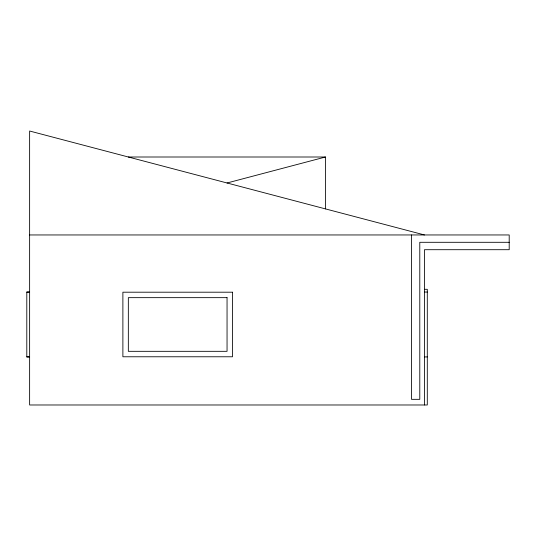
<?xml version="1.0" encoding="UTF-8"?>
<svg xmlns="http://www.w3.org/2000/svg" width="536" height="536" viewBox="0 0 536 536"><rect width="100%" height="100%" fill="white"/><g stroke="black" fill="none" stroke-linecap="round" stroke-linejoin="round"><path stroke-width="0.8" d="M227.05 182.984L325.473 157.001L325.473 208.899M128.339 157.001L325.473 157.001M29.627 234.956L509.2 234.956L509.2 249.702L424.472 249.702L424.472 404.982M509.2 242.299L419.788 242.299L419.788 399.333L411.507 399.333L411.507 234.956M424.472 289.306L427.293 289.306L427.293 404.982L29.627 404.982L29.627 131.019L424.472 234.956M29.627 291.973L26.8 291.973L26.8 357.003L29.627 357.003M424.472 292.046L427.293 292.046M26.8 292.154L29.627 292.154M26.8 356.822L29.627 356.822M424.472 356.929L427.293 356.929M232.503 292.2L122.885 292.2L122.885 356.775L232.503 356.775L232.503 292.2M227.05 297.654L128.339 297.654L128.339 351.321L227.05 351.321L227.05 297.654"/></g></svg>
